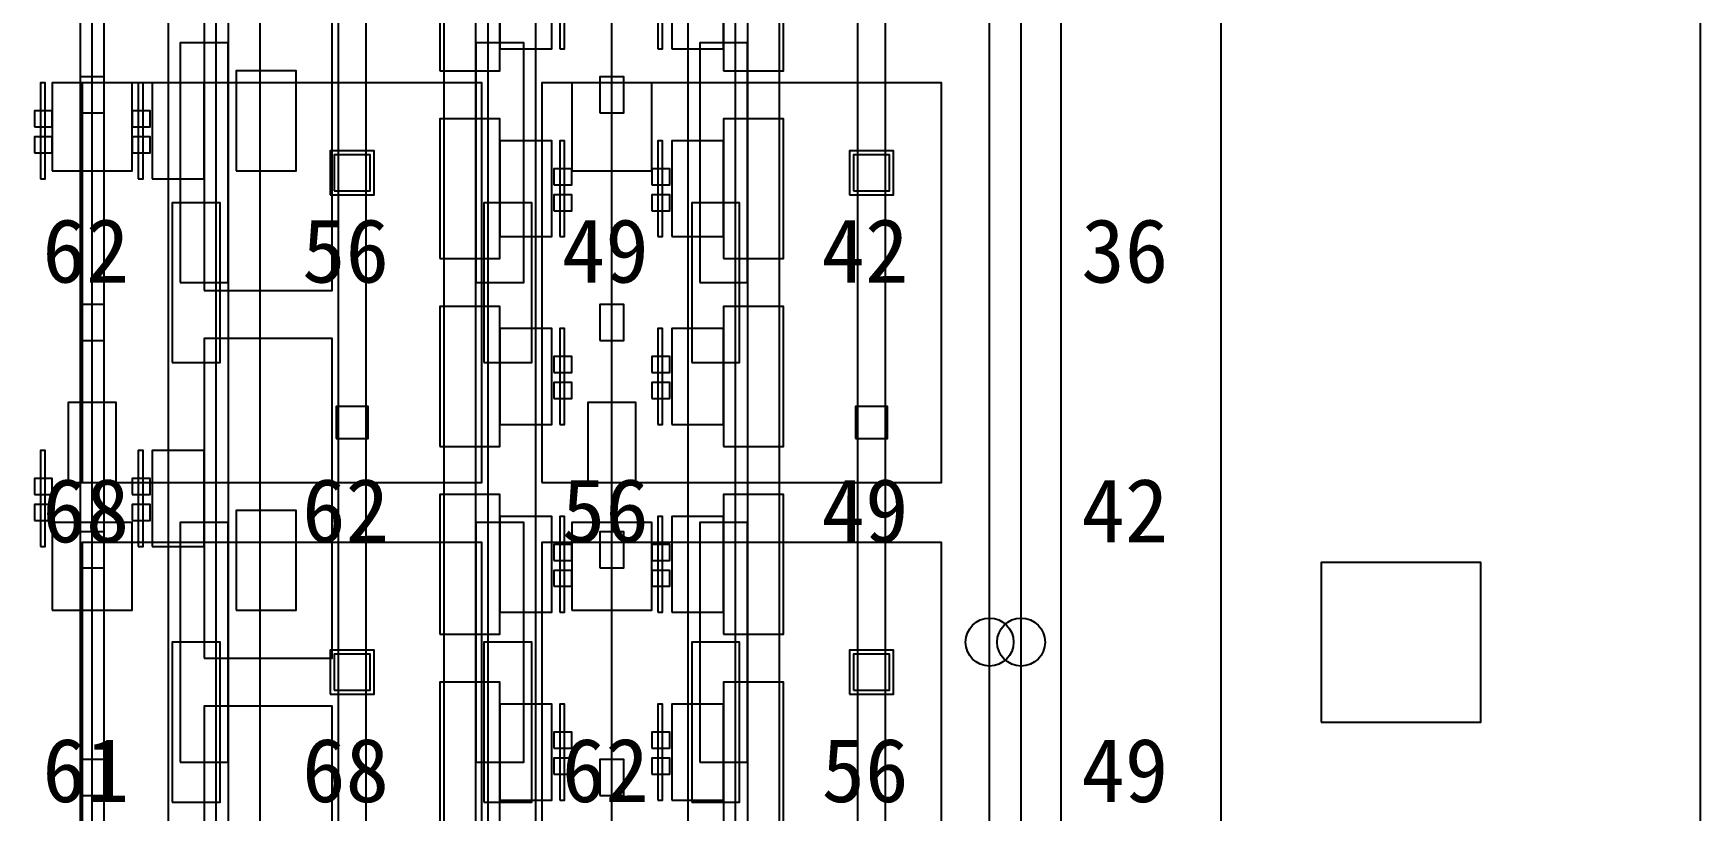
# Model space of a CAD drawing. Header units: metres. Extents: x -1640 to 1560, y -268 to 2338.
# Drawn here: x -87.22 to -45.5, y 1596.79 to 1616.24 of the extents above; entities that cross this region are included whole.
import ezdxf

# ---------------------------------------------------------------- set-up
doc = ezdxf.new("R2010")
doc.units = ezdxf.units.M
for name, color, linetype in [('1F_CHL', 4, 'Continuous'), ('1F_PUMP', 2, 'Continuous'), ('1F_SCR', 3, 'Continuous'), ('1F_STRUCT_COLUMN', 8, 'Continuous'), ('1F_ZONE', 3, 'Continuous'), ('2F_CSF_LATERAL_RACK_CONCEPT', 9, 'Continuous'), ('2F_RFG', 5, 'Continuous'), ('2F_STRUCT_COLUMN', 8, 'Continuous'), ('2F_VMB', 6, 'Continuous'), ('2F_ZONE', 3, 'Continuous'), ('3F_CLEANROOM_OVERHEAD_PIPE_DUCT_CONCEPT', 9, 'Continuous'), ('3F_EHS_EGRESS_DIST_M', 2, 'Continuous'), ('3F_FOUP', 5, 'Continuous'), ('3F_IMP', 1, 'Continuous'), ('3F_METRO', 2, 'Continuous'), ('3F_OHT', 9, 'Continuous'), ('3F_OHTV', 1, 'Continuous'), ('3F_STRUCT_COLUMN', 8, 'Continuous'), ('3F_TBAR', 6, 'Continuous'), ('3F_ZONE', 3, 'Continuous'), ('4F_FFU', 1, 'Continuous'), ('4F_STRUCT_PLENUM_TRUSS_CONCEPT', 9, 'Continuous'), ('4F_ZONE', 3, 'Continuous'), ('5F_CHL', 4, 'Continuous'), ('5F_PUMP', 2, 'Continuous'), ('5F_SCR', 3, 'Continuous'), ('5F_STRUCT_COLUMN', 8, 'Continuous'), ('5F_ZONE', 3, 'Continuous'), ('6F_CSF_LATERAL_RACK_CONCEPT', 9, 'Continuous'), ('6F_RFG', 5, 'Continuous'), ('6F_STRUCT_COLUMN', 8, 'Continuous'), ('6F_VMB', 6, 'Continuous'), ('6F_ZONE', 3, 'Continuous'), ('7F_CLEANROOM_OVERHEAD_PIPE_DUCT_CONCEPT', 9, 'Continuous'), ('7F_EHS_EGRESS_DIST_M', 2, 'Continuous'), ('7F_FOUP', 5, 'Continuous'), ('7F_IMP', 1, 'Continuous'), ('7F_METRO', 2, 'Continuous'), ('7F_OHT', 9, 'Continuous'), ('7F_OHTV', 1, 'Continuous'), ('7F_STRUCT_COLUMN', 8, 'Continuous'), ('7F_TBAR', 6, 'Continuous'), ('7F_ZONE', 3, 'Continuous'), ('8F_FFU', 1, 'Continuous'), ('8F_STRUCT_PLENUM_TRUSS_CONCEPT', 9, 'Continuous'), ('8F_ZONE', 3, 'Continuous'), ('_SUPPORT', 4, 'Continuous'), ('EHS_TREATED_EXHAUST', 30, 'Continuous'), ('UTIL_CHEM_CONCEPT', 6, 'Continuous'), ('UTIL_CHW.S_CONCEPT', 1, 'Continuous'), ('UTIL_PCW.R_CONCEPT', 1, 'Continuous'), ('UTIL_PCW.R_RISER', 1, 'Continuous'), ('UTIL_PCW.S_CONCEPT', 6, 'Continuous'), ('UTIL_PCW.S_RISER', 6, 'Continuous')]:
    doc.layers.add(name, color=color, linetype=linetype)

msp = doc.modelspace()

# ---------------------------------------------------------------- linework, layer by layer
at = {"layer": '1F_CHL'}
for points in [[(-82.15, 1612.8), (-80.65, 1612.8), (-80.65, 1615.3), (-82.15, 1615.3)], [(-82.15, 1601.8), (-80.65, 1601.8), (-80.65, 1604.3), (-82.15, 1604.3)]]:
    msp.add_lwpolyline(points, close=True, dxfattribs=at)
at = {"layer": '1F_PUMP'}
for points in [[(-83.75, 1608), (-82.55, 1608), (-82.55, 1612), (-83.75, 1612)], [(-75.95, 1608), (-74.75, 1608), (-74.75, 1612), (-75.95, 1612)], [(-70.75, 1608), (-69.55, 1608), (-69.55, 1612), (-70.75, 1612)], [(-83.75, 1597), (-82.55, 1597), (-82.55, 1601), (-83.75, 1601)], [(-75.95, 1597), (-74.75, 1597), (-74.75, 1601), (-75.95, 1601)], [(-70.75, 1597), (-69.55, 1597), (-69.55, 1601), (-70.75, 1601)]]:
    msp.add_lwpolyline(points, close=True, dxfattribs=at)
at = {"layer": '1F_SCR'}
for points in [[(-86.75, 1612.8), (-84.75, 1612.8), (-84.75, 1615), (-86.75, 1615)], [(-73.75, 1612.8), (-71.75, 1612.8), (-71.75, 1615), (-73.75, 1615)], [(-86.75, 1601.8), (-84.75, 1601.8), (-84.75, 1604), (-86.75, 1604)], [(-73.75, 1601.8), (-71.75, 1601.8), (-71.75, 1604), (-73.75, 1604)]]:
    msp.add_lwpolyline(points, close=True, dxfattribs=at)
at = {"layer": '1F_STRUCT_COLUMN'}
for points in [[(-79.8, 1612.2), (-78.7, 1612.2), (-78.7, 1613.3), (-79.8, 1613.3)], [(-66.8, 1612.2), (-65.7, 1612.2), (-65.7, 1613.3), (-66.8, 1613.3)], [(-79.8, 1599.7), (-78.7, 1599.7), (-78.7, 1600.8), (-79.8, 1600.8)], [(-66.8, 1599.7), (-65.7, 1599.7), (-65.7, 1600.8), (-66.8, 1600.8)]]:
    msp.add_lwpolyline(points, close=True, dxfattribs=at)
at = {"layer": '1F_ZONE'}
msp.add_lwpolyline([(-283, 1569), (-57.5, 1569), (-57.5, 1723), (-283, 1723)], close=True, dxfattribs=at)
at = {"layer": '2F_CSF_LATERAL_RACK_CONCEPT'}
for points in [[(-82.35, 1573), (-81.55, 1573), (-81.55, 1719), (-82.35, 1719)], [(-76.95, 1573), (-76.15, 1573), (-76.15, 1719), (-76.95, 1719)], [(-69.35, 1573), (-68.55, 1573), (-68.55, 1719), (-69.35, 1719)]]:
    msp.add_lwpolyline(points, close=True, dxfattribs=at)
at = {"layer": '2F_RFG'}
for points in [[(-83.55, 1610), (-82.35, 1610), (-82.35, 1616), (-83.55, 1616)], [(-76.15, 1610), (-74.95, 1610), (-74.95, 1616), (-76.15, 1616)], [(-70.55, 1610), (-69.35, 1610), (-69.35, 1616), (-70.55, 1616)], [(-83.55, 1598), (-82.35, 1598), (-82.35, 1604), (-83.55, 1604)], [(-76.15, 1598), (-74.95, 1598), (-74.95, 1604), (-76.15, 1604)], [(-70.55, 1598), (-69.35, 1598), (-69.35, 1604), (-70.55, 1604)]]:
    msp.add_lwpolyline(points, close=True, dxfattribs=at)
at = {"layer": '2F_STRUCT_COLUMN'}
for points in [[(-79.7, 1612.3), (-78.8, 1612.3), (-78.8, 1613.2), (-79.7, 1613.2)], [(-66.7, 1612.3), (-65.8, 1612.3), (-65.8, 1613.2), (-66.7, 1613.2)], [(-79.7, 1599.8), (-78.8, 1599.8), (-78.8, 1600.7), (-79.7, 1600.7)], [(-66.7, 1599.8), (-65.8, 1599.8), (-65.8, 1600.7), (-66.7, 1600.7)]]:
    msp.add_lwpolyline(points, close=True, dxfattribs=at)
at = {"layer": '2F_VMB'}
for points in [[(-86.35, 1605), (-85.15, 1605), (-85.15, 1607), (-86.35, 1607)], [(-73.35, 1605), (-72.15, 1605), (-72.15, 1607), (-73.35, 1607)]]:
    msp.add_lwpolyline(points, close=True, dxfattribs=at)
at = {"layer": '2F_ZONE'}
msp.add_lwpolyline([(-283, 1569), (-57.5, 1569), (-57.5, 1723), (-283, 1723)], close=True, dxfattribs=at)
at = {"layer": '3F_CLEANROOM_OVERHEAD_PIPE_DUCT_CONCEPT'}
for points in [[(-83.85, 1572), (-82.65, 1572), (-82.65, 1720), (-83.85, 1720)], [(-75.85, 1572), (-74.65, 1572), (-74.65, 1720), (-75.85, 1720)], [(-70.85, 1572), (-69.65, 1572), (-69.65, 1720), (-70.85, 1720)]]:
    msp.add_lwpolyline(points, close=True, dxfattribs=at)
at = {"layer": '3F_FOUP'}
for points in [[(-87.2, 1613.9), (-86.75, 1613.9), (-86.75, 1614.3), (-87.2, 1614.3)], [(-84.75, 1613.9), (-84.3, 1613.9), (-84.3, 1614.3), (-84.75, 1614.3)], [(-87.2, 1613.25), (-86.75, 1613.25), (-86.75, 1613.65), (-87.2, 1613.65)], [(-84.75, 1613.25), (-84.3, 1613.25), (-84.3, 1613.65), (-84.75, 1613.65)], [(-74.2, 1612.45), (-73.75, 1612.45), (-73.75, 1612.85), (-74.2, 1612.85)], [(-71.75, 1612.45), (-71.3, 1612.45), (-71.3, 1612.85), (-71.75, 1612.85)], [(-74.2, 1611.8), (-73.75, 1611.8), (-73.75, 1612.2), (-74.2, 1612.2)], [(-71.75, 1611.8), (-71.3, 1611.8), (-71.3, 1612.2), (-71.75, 1612.2)], [(-74.2, 1607.75), (-73.75, 1607.75), (-73.75, 1608.15), (-74.2, 1608.15)], [(-71.75, 1607.75), (-71.3, 1607.75), (-71.3, 1608.15), (-71.75, 1608.15)], [(-74.2, 1607.1), (-73.75, 1607.1), (-73.75, 1607.5), (-74.2, 1607.5)], [(-71.75, 1607.1), (-71.3, 1607.1), (-71.3, 1607.5), (-71.75, 1607.5)], [(-87.2, 1604.7), (-86.75, 1604.7), (-86.75, 1605.1), (-87.2, 1605.1)], [(-84.75, 1604.7), (-84.3, 1604.7), (-84.3, 1605.1), (-84.75, 1605.1)], [(-87.2, 1604.05), (-86.75, 1604.05), (-86.75, 1604.45), (-87.2, 1604.45)], [(-84.75, 1604.05), (-84.3, 1604.05), (-84.3, 1604.45), (-84.75, 1604.45)], [(-74.2, 1603.05), (-73.75, 1603.05), (-73.75, 1603.45), (-74.2, 1603.45)], [(-71.75, 1603.05), (-71.3, 1603.05), (-71.3, 1603.45), (-71.75, 1603.45)], [(-74.2, 1602.4), (-73.75, 1602.4), (-73.75, 1602.8), (-74.2, 1602.8)], [(-71.75, 1602.4), (-71.3, 1602.4), (-71.3, 1602.8), (-71.75, 1602.8)], [(-74.2, 1598.35), (-73.75, 1598.35), (-73.75, 1598.75), (-74.2, 1598.75)], [(-71.75, 1598.35), (-71.3, 1598.35), (-71.3, 1598.75), (-71.75, 1598.75)], [(-74.2, 1597.7), (-73.75, 1597.7), (-73.75, 1598.1), (-74.2, 1598.1)], [(-71.75, 1597.7), (-71.3, 1597.7), (-71.3, 1598.1), (-71.75, 1598.1)]]:
    msp.add_lwpolyline(points, close=True, dxfattribs=at)
at = {"layer": '3F_IMP'}
for points in [[(-82.95, 1609.8), (-79.75, 1609.8), (-79.75, 1617.8), (-82.95, 1617.8)], [(-84.25, 1612.6), (-82.95, 1612.6), (-82.95, 1615), (-84.25, 1615)], [(-82.95, 1600.6), (-79.75, 1600.6), (-79.75, 1608.6), (-82.95, 1608.6)], [(-84.25, 1603.4), (-82.95, 1603.4), (-82.95, 1605.8), (-84.25, 1605.8)], [(-82.95, 1591.4), (-79.75, 1591.4), (-79.75, 1599.4), (-82.95, 1599.4)]]:
    msp.add_lwpolyline(points, close=True, dxfattribs=at)
at = {"layer": '3F_METRO'}
for points in [[(-77.05, 1615.3), (-75.55, 1615.3), (-75.55, 1618.8), (-77.05, 1618.8)], [(-69.95, 1615.3), (-68.45, 1615.3), (-68.45, 1618.8), (-69.95, 1618.8)], [(-75.55, 1615.85), (-74.25, 1615.85), (-74.25, 1618.25), (-75.55, 1618.25)], [(-71.25, 1615.85), (-69.95, 1615.85), (-69.95, 1618.25), (-71.25, 1618.25)], [(-77.05, 1610.6), (-75.55, 1610.6), (-75.55, 1614.1), (-77.05, 1614.1)], [(-69.95, 1610.6), (-68.45, 1610.6), (-68.45, 1614.1), (-69.95, 1614.1)], [(-75.55, 1611.15), (-74.25, 1611.15), (-74.25, 1613.55), (-75.55, 1613.55)], [(-71.25, 1611.15), (-69.95, 1611.15), (-69.95, 1613.55), (-71.25, 1613.55)], [(-77.05, 1605.9), (-75.55, 1605.9), (-75.55, 1609.4), (-77.05, 1609.4)], [(-69.95, 1605.9), (-68.45, 1605.9), (-68.45, 1609.4), (-69.95, 1609.4)], [(-75.55, 1606.45), (-74.25, 1606.45), (-74.25, 1608.85), (-75.55, 1608.85)], [(-71.25, 1606.45), (-69.95, 1606.45), (-69.95, 1608.85), (-71.25, 1608.85)], [(-77.05, 1601.2), (-75.55, 1601.2), (-75.55, 1604.7), (-77.05, 1604.7)], [(-69.95, 1601.2), (-68.45, 1601.2), (-68.45, 1604.7), (-69.95, 1604.7)], [(-75.55, 1601.75), (-74.25, 1601.75), (-74.25, 1604.15), (-75.55, 1604.15)], [(-71.25, 1601.75), (-69.95, 1601.75), (-69.95, 1604.15), (-71.25, 1604.15)], [(-77.05, 1596.5), (-75.55, 1596.5), (-75.55, 1600), (-77.05, 1600)], [(-69.95, 1596.5), (-68.45, 1596.5), (-68.45, 1600), (-69.95, 1600)], [(-75.55, 1597.05), (-74.25, 1597.05), (-74.25, 1599.45), (-75.55, 1599.45)], [(-71.25, 1597.05), (-69.95, 1597.05), (-69.95, 1599.45), (-71.25, 1599.45)]]:
    msp.add_lwpolyline(points, close=True, dxfattribs=at)
at = {"layer": '3F_OHT'}
for p, q in [((-85.75, 1572), (-85.75, 1642)), ((-72.75, 1572), (-72.75, 1642))]:
    msp.add_line(p, q, dxfattribs=at)
at = {"layer": '3F_OHTV'}
for points in [[(-86.05, 1614.25), (-85.45, 1614.25), (-85.45, 1615.15), (-86.05, 1615.15)], [(-73.05, 1614.25), (-72.45, 1614.25), (-72.45, 1615.15), (-73.05, 1615.15)], [(-86.05, 1608.55), (-85.45, 1608.55), (-85.45, 1609.45), (-86.05, 1609.45)], [(-73.05, 1608.55), (-72.45, 1608.55), (-72.45, 1609.45), (-73.05, 1609.45)], [(-86.05, 1602.86), (-85.45, 1602.86), (-85.45, 1603.76), (-86.05, 1603.76)], [(-73.05, 1602.86), (-72.45, 1602.86), (-72.45, 1603.76), (-73.05, 1603.76)], [(-86.05, 1597.17), (-85.45, 1597.17), (-85.45, 1598.07), (-86.05, 1598.07)], [(-73.05, 1597.17), (-72.45, 1597.17), (-72.45, 1598.07), (-73.05, 1598.07)]]:
    msp.add_lwpolyline(points, close=True, dxfattribs=at)
at = {"layer": '3F_STRUCT_COLUMN'}
for points in [[(-79.65, 1606.1), (-78.85, 1606.1), (-78.85, 1606.9), (-79.65, 1606.9)], [(-66.65, 1606.1), (-65.85, 1606.1), (-65.85, 1606.9), (-66.65, 1606.9)]]:
    msp.add_lwpolyline(points, close=True, dxfattribs=at)
at = {"layer": '3F_TBAR'}
for points in [[(-74.05, 1615.85), (-73.93, 1615.85), (-73.93, 1618.25), (-74.05, 1618.25)], [(-71.6, 1615.85), (-71.48, 1615.85), (-71.48, 1618.25), (-71.6, 1618.25)], [(-87.05, 1612.6), (-86.93, 1612.6), (-86.93, 1615), (-87.05, 1615)], [(-84.6, 1612.6), (-84.48, 1612.6), (-84.48, 1615), (-84.6, 1615)], [(-74.05, 1611.15), (-73.93, 1611.15), (-73.93, 1613.55), (-74.05, 1613.55)], [(-71.6, 1611.15), (-71.48, 1611.15), (-71.48, 1613.55), (-71.6, 1613.55)], [(-74.05, 1606.45), (-73.93, 1606.45), (-73.93, 1608.85), (-74.05, 1608.85)], [(-71.6, 1606.45), (-71.48, 1606.45), (-71.48, 1608.85), (-71.6, 1608.85)], [(-87.05, 1603.4), (-86.93, 1603.4), (-86.93, 1605.8), (-87.05, 1605.8)], [(-84.6, 1603.4), (-84.48, 1603.4), (-84.48, 1605.8), (-84.6, 1605.8)], [(-74.05, 1601.75), (-73.93, 1601.75), (-73.93, 1604.15), (-74.05, 1604.15)], [(-71.6, 1601.75), (-71.48, 1601.75), (-71.48, 1604.15), (-71.6, 1604.15)], [(-74.05, 1597.05), (-73.93, 1597.05), (-73.93, 1599.45), (-74.05, 1599.45)], [(-71.6, 1597.05), (-71.48, 1597.05), (-71.48, 1599.45), (-71.6, 1599.45)]]:
    msp.add_lwpolyline(points, close=True, dxfattribs=at)
at = {"layer": '3F_ZONE'}
msp.add_lwpolyline([(-283, 1569), (-57.5, 1569), (-57.5, 1723), (-283, 1723)], close=True, dxfattribs=at)
at = {"layer": '4F_FFU'}
for points in [[(-86, 1605), (-76, 1605), (-76, 1615), (-86, 1615)], [(-74.5, 1605), (-64.5, 1605), (-64.5, 1615), (-74.5, 1615)], [(-86, 1593.5), (-76, 1593.5), (-76, 1603.5), (-86, 1603.5)], [(-74.5, 1593.5), (-64.5, 1593.5), (-64.5, 1603.5), (-74.5, 1603.5)]]:
    msp.add_lwpolyline(points, close=True, dxfattribs=at)
at = {"layer": '4F_STRUCT_PLENUM_TRUSS_CONCEPT'}
for points in [[(-79.6, 1569), (-78.9, 1569), (-78.9, 1723), (-79.6, 1723)], [(-66.6, 1569), (-65.9, 1569), (-65.9, 1723), (-66.6, 1723)]]:
    msp.add_lwpolyline(points, close=True, dxfattribs=at)
at = {"layer": '4F_ZONE'}
msp.add_lwpolyline([(-283, 1569), (-57.5, 1569), (-57.5, 1723), (-283, 1723)], close=True, dxfattribs=at)
at = {"layer": '5F_CHL'}
for points in [[(-82.15, 1612.8), (-80.65, 1612.8), (-80.65, 1615.3), (-82.15, 1615.3)], [(-82.15, 1601.8), (-80.65, 1601.8), (-80.65, 1604.3), (-82.15, 1604.3)]]:
    msp.add_lwpolyline(points, close=True, dxfattribs=at)
at = {"layer": '5F_PUMP'}
for points in [[(-83.75, 1608), (-82.55, 1608), (-82.55, 1612), (-83.75, 1612)], [(-75.95, 1608), (-74.75, 1608), (-74.75, 1612), (-75.95, 1612)], [(-70.75, 1608), (-69.55, 1608), (-69.55, 1612), (-70.75, 1612)], [(-83.75, 1597), (-82.55, 1597), (-82.55, 1601), (-83.75, 1601)], [(-75.95, 1597), (-74.75, 1597), (-74.75, 1601), (-75.95, 1601)], [(-70.75, 1597), (-69.55, 1597), (-69.55, 1601), (-70.75, 1601)]]:
    msp.add_lwpolyline(points, close=True, dxfattribs=at)
at = {"layer": '5F_SCR'}
for points in [[(-86.75, 1612.8), (-84.75, 1612.8), (-84.75, 1615), (-86.75, 1615)], [(-73.75, 1612.8), (-71.75, 1612.8), (-71.75, 1615), (-73.75, 1615)], [(-86.75, 1601.8), (-84.75, 1601.8), (-84.75, 1604), (-86.75, 1604)], [(-73.75, 1601.8), (-71.75, 1601.8), (-71.75, 1604), (-73.75, 1604)]]:
    msp.add_lwpolyline(points, close=True, dxfattribs=at)
at = {"layer": '5F_STRUCT_COLUMN'}
for points in [[(-79.8, 1612.2), (-78.7, 1612.2), (-78.7, 1613.3), (-79.8, 1613.3)], [(-66.8, 1612.2), (-65.7, 1612.2), (-65.7, 1613.3), (-66.8, 1613.3)], [(-79.8, 1599.7), (-78.7, 1599.7), (-78.7, 1600.8), (-79.8, 1600.8)], [(-66.8, 1599.7), (-65.7, 1599.7), (-65.7, 1600.8), (-66.8, 1600.8)]]:
    msp.add_lwpolyline(points, close=True, dxfattribs=at)
at = {"layer": '5F_ZONE'}
msp.add_lwpolyline([(-283, 1569), (-57.5, 1569), (-57.5, 1723), (-283, 1723)], close=True, dxfattribs=at)
at = {"layer": '6F_CSF_LATERAL_RACK_CONCEPT'}
for points in [[(-82.35, 1573), (-81.55, 1573), (-81.55, 1719), (-82.35, 1719)], [(-76.95, 1573), (-76.15, 1573), (-76.15, 1719), (-76.95, 1719)], [(-69.35, 1573), (-68.55, 1573), (-68.55, 1719), (-69.35, 1719)]]:
    msp.add_lwpolyline(points, close=True, dxfattribs=at)
at = {"layer": '6F_RFG'}
for points in [[(-83.55, 1610), (-82.35, 1610), (-82.35, 1616), (-83.55, 1616)], [(-76.15, 1610), (-74.95, 1610), (-74.95, 1616), (-76.15, 1616)], [(-70.55, 1610), (-69.35, 1610), (-69.35, 1616), (-70.55, 1616)], [(-83.55, 1598), (-82.35, 1598), (-82.35, 1604), (-83.55, 1604)], [(-76.15, 1598), (-74.95, 1598), (-74.95, 1604), (-76.15, 1604)], [(-70.55, 1598), (-69.35, 1598), (-69.35, 1604), (-70.55, 1604)]]:
    msp.add_lwpolyline(points, close=True, dxfattribs=at)
at = {"layer": '6F_STRUCT_COLUMN'}
for points in [[(-79.7, 1612.3), (-78.8, 1612.3), (-78.8, 1613.2), (-79.7, 1613.2)], [(-66.7, 1612.3), (-65.8, 1612.3), (-65.8, 1613.2), (-66.7, 1613.2)], [(-79.7, 1599.8), (-78.8, 1599.8), (-78.8, 1600.7), (-79.7, 1600.7)], [(-66.7, 1599.8), (-65.8, 1599.8), (-65.8, 1600.7), (-66.7, 1600.7)]]:
    msp.add_lwpolyline(points, close=True, dxfattribs=at)
at = {"layer": '6F_VMB'}
for points in [[(-86.35, 1605), (-85.15, 1605), (-85.15, 1607), (-86.35, 1607)], [(-73.35, 1605), (-72.15, 1605), (-72.15, 1607), (-73.35, 1607)]]:
    msp.add_lwpolyline(points, close=True, dxfattribs=at)
at = {"layer": '6F_ZONE'}
msp.add_lwpolyline([(-283, 1569), (-57.5, 1569), (-57.5, 1723), (-283, 1723)], close=True, dxfattribs=at)
at = {"layer": '7F_CLEANROOM_OVERHEAD_PIPE_DUCT_CONCEPT'}
for points in [[(-83.85, 1572), (-82.65, 1572), (-82.65, 1720), (-83.85, 1720)], [(-75.85, 1572), (-74.65, 1572), (-74.65, 1720), (-75.85, 1720)], [(-70.85, 1572), (-69.65, 1572), (-69.65, 1720), (-70.85, 1720)]]:
    msp.add_lwpolyline(points, close=True, dxfattribs=at)
at = {"layer": '7F_FOUP'}
for points in [[(-87.2, 1613.9), (-86.75, 1613.9), (-86.75, 1614.3), (-87.2, 1614.3)], [(-84.75, 1613.9), (-84.3, 1613.9), (-84.3, 1614.3), (-84.75, 1614.3)], [(-87.2, 1613.25), (-86.75, 1613.25), (-86.75, 1613.65), (-87.2, 1613.65)], [(-84.75, 1613.25), (-84.3, 1613.25), (-84.3, 1613.65), (-84.75, 1613.65)], [(-74.2, 1612.45), (-73.75, 1612.45), (-73.75, 1612.85), (-74.2, 1612.85)], [(-71.75, 1612.45), (-71.3, 1612.45), (-71.3, 1612.85), (-71.75, 1612.85)], [(-74.2, 1611.8), (-73.75, 1611.8), (-73.75, 1612.2), (-74.2, 1612.2)], [(-71.75, 1611.8), (-71.3, 1611.8), (-71.3, 1612.2), (-71.75, 1612.2)], [(-74.2, 1607.75), (-73.75, 1607.75), (-73.75, 1608.15), (-74.2, 1608.15)], [(-71.75, 1607.75), (-71.3, 1607.75), (-71.3, 1608.15), (-71.75, 1608.15)], [(-74.2, 1607.1), (-73.75, 1607.1), (-73.75, 1607.5), (-74.2, 1607.5)], [(-71.75, 1607.1), (-71.3, 1607.1), (-71.3, 1607.5), (-71.75, 1607.5)], [(-87.2, 1604.7), (-86.75, 1604.7), (-86.75, 1605.1), (-87.2, 1605.1)], [(-84.75, 1604.7), (-84.3, 1604.7), (-84.3, 1605.1), (-84.75, 1605.1)], [(-87.2, 1604.05), (-86.75, 1604.05), (-86.75, 1604.45), (-87.2, 1604.45)], [(-84.75, 1604.05), (-84.3, 1604.05), (-84.3, 1604.45), (-84.75, 1604.45)], [(-74.2, 1603.05), (-73.75, 1603.05), (-73.75, 1603.45), (-74.2, 1603.45)], [(-71.75, 1603.05), (-71.3, 1603.05), (-71.3, 1603.45), (-71.75, 1603.45)], [(-74.2, 1602.4), (-73.75, 1602.4), (-73.75, 1602.8), (-74.2, 1602.8)], [(-71.75, 1602.4), (-71.3, 1602.4), (-71.3, 1602.8), (-71.75, 1602.8)], [(-74.2, 1598.35), (-73.75, 1598.35), (-73.75, 1598.75), (-74.2, 1598.75)], [(-71.75, 1598.35), (-71.3, 1598.35), (-71.3, 1598.75), (-71.75, 1598.75)], [(-74.2, 1597.7), (-73.75, 1597.7), (-73.75, 1598.1), (-74.2, 1598.1)], [(-71.75, 1597.7), (-71.3, 1597.7), (-71.3, 1598.1), (-71.75, 1598.1)]]:
    msp.add_lwpolyline(points, close=True, dxfattribs=at)
at = {"layer": '7F_IMP'}
for points in [[(-82.95, 1609.8), (-79.75, 1609.8), (-79.75, 1617.8), (-82.95, 1617.8)], [(-84.25, 1612.6), (-82.95, 1612.6), (-82.95, 1615), (-84.25, 1615)], [(-82.95, 1600.6), (-79.75, 1600.6), (-79.75, 1608.6), (-82.95, 1608.6)], [(-84.25, 1603.4), (-82.95, 1603.4), (-82.95, 1605.8), (-84.25, 1605.8)], [(-82.95, 1591.4), (-79.75, 1591.4), (-79.75, 1599.4), (-82.95, 1599.4)]]:
    msp.add_lwpolyline(points, close=True, dxfattribs=at)
at = {"layer": '7F_METRO'}
for points in [[(-77.05, 1615.3), (-75.55, 1615.3), (-75.55, 1618.8), (-77.05, 1618.8)], [(-69.95, 1615.3), (-68.45, 1615.3), (-68.45, 1618.8), (-69.95, 1618.8)], [(-75.55, 1615.85), (-74.25, 1615.85), (-74.25, 1618.25), (-75.55, 1618.25)], [(-71.25, 1615.85), (-69.95, 1615.85), (-69.95, 1618.25), (-71.25, 1618.25)], [(-77.05, 1610.6), (-75.55, 1610.6), (-75.55, 1614.1), (-77.05, 1614.1)], [(-69.95, 1610.6), (-68.45, 1610.6), (-68.45, 1614.1), (-69.95, 1614.1)], [(-75.55, 1611.15), (-74.25, 1611.15), (-74.25, 1613.55), (-75.55, 1613.55)], [(-71.25, 1611.15), (-69.95, 1611.15), (-69.95, 1613.55), (-71.25, 1613.55)], [(-77.05, 1605.9), (-75.55, 1605.9), (-75.55, 1609.4), (-77.05, 1609.4)], [(-69.95, 1605.9), (-68.45, 1605.9), (-68.45, 1609.4), (-69.95, 1609.4)], [(-75.55, 1606.45), (-74.25, 1606.45), (-74.25, 1608.85), (-75.55, 1608.85)], [(-71.25, 1606.45), (-69.95, 1606.45), (-69.95, 1608.85), (-71.25, 1608.85)], [(-77.05, 1601.2), (-75.55, 1601.2), (-75.55, 1604.7), (-77.05, 1604.7)], [(-69.95, 1601.2), (-68.45, 1601.2), (-68.45, 1604.7), (-69.95, 1604.7)], [(-75.55, 1601.75), (-74.25, 1601.75), (-74.25, 1604.15), (-75.55, 1604.15)], [(-71.25, 1601.75), (-69.95, 1601.75), (-69.95, 1604.15), (-71.25, 1604.15)], [(-77.05, 1596.5), (-75.55, 1596.5), (-75.55, 1600), (-77.05, 1600)], [(-69.95, 1596.5), (-68.45, 1596.5), (-68.45, 1600), (-69.95, 1600)], [(-75.55, 1597.05), (-74.25, 1597.05), (-74.25, 1599.45), (-75.55, 1599.45)], [(-71.25, 1597.05), (-69.95, 1597.05), (-69.95, 1599.45), (-71.25, 1599.45)]]:
    msp.add_lwpolyline(points, close=True, dxfattribs=at)
at = {"layer": '7F_OHT'}
for p, q in [((-85.75, 1572), (-85.75, 1642)), ((-72.75, 1572), (-72.75, 1642))]:
    msp.add_line(p, q, dxfattribs=at)
at = {"layer": '7F_OHTV'}
for points in [[(-86.05, 1614.25), (-85.45, 1614.25), (-85.45, 1615.15), (-86.05, 1615.15)], [(-73.05, 1614.25), (-72.45, 1614.25), (-72.45, 1615.15), (-73.05, 1615.15)], [(-86.05, 1608.55), (-85.45, 1608.55), (-85.45, 1609.45), (-86.05, 1609.45)], [(-73.05, 1608.55), (-72.45, 1608.55), (-72.45, 1609.45), (-73.05, 1609.45)], [(-86.05, 1602.86), (-85.45, 1602.86), (-85.45, 1603.76), (-86.05, 1603.76)], [(-73.05, 1602.86), (-72.45, 1602.86), (-72.45, 1603.76), (-73.05, 1603.76)], [(-86.05, 1597.17), (-85.45, 1597.17), (-85.45, 1598.07), (-86.05, 1598.07)], [(-73.05, 1597.17), (-72.45, 1597.17), (-72.45, 1598.07), (-73.05, 1598.07)]]:
    msp.add_lwpolyline(points, close=True, dxfattribs=at)
at = {"layer": '7F_STRUCT_COLUMN'}
for points in [[(-79.65, 1606.1), (-78.85, 1606.1), (-78.85, 1606.9), (-79.65, 1606.9)], [(-66.65, 1606.1), (-65.85, 1606.1), (-65.85, 1606.9), (-66.65, 1606.9)]]:
    msp.add_lwpolyline(points, close=True, dxfattribs=at)
at = {"layer": '7F_TBAR'}
for points in [[(-74.05, 1615.85), (-73.93, 1615.85), (-73.93, 1618.25), (-74.05, 1618.25)], [(-71.6, 1615.85), (-71.48, 1615.85), (-71.48, 1618.25), (-71.6, 1618.25)], [(-87.05, 1612.6), (-86.93, 1612.6), (-86.93, 1615), (-87.05, 1615)], [(-84.6, 1612.6), (-84.48, 1612.6), (-84.48, 1615), (-84.6, 1615)], [(-74.05, 1611.15), (-73.93, 1611.15), (-73.93, 1613.55), (-74.05, 1613.55)], [(-71.6, 1611.15), (-71.48, 1611.15), (-71.48, 1613.55), (-71.6, 1613.55)], [(-74.05, 1606.45), (-73.93, 1606.45), (-73.93, 1608.85), (-74.05, 1608.85)], [(-71.6, 1606.45), (-71.48, 1606.45), (-71.48, 1608.85), (-71.6, 1608.85)], [(-87.05, 1603.4), (-86.93, 1603.4), (-86.93, 1605.8), (-87.05, 1605.8)], [(-84.6, 1603.4), (-84.48, 1603.4), (-84.48, 1605.8), (-84.6, 1605.8)], [(-74.05, 1601.75), (-73.93, 1601.75), (-73.93, 1604.15), (-74.05, 1604.15)], [(-71.6, 1601.75), (-71.48, 1601.75), (-71.48, 1604.15), (-71.6, 1604.15)], [(-74.05, 1597.05), (-73.93, 1597.05), (-73.93, 1599.45), (-74.05, 1599.45)], [(-71.6, 1597.05), (-71.48, 1597.05), (-71.48, 1599.45), (-71.6, 1599.45)]]:
    msp.add_lwpolyline(points, close=True, dxfattribs=at)
at = {"layer": '7F_ZONE'}
msp.add_lwpolyline([(-283, 1569), (-57.5, 1569), (-57.5, 1723), (-283, 1723)], close=True, dxfattribs=at)
at = {"layer": '8F_FFU'}
for points in [[(-86, 1605), (-76, 1605), (-76, 1615), (-86, 1615)], [(-74.5, 1605), (-64.5, 1605), (-64.5, 1615), (-74.5, 1615)], [(-86, 1593.5), (-76, 1593.5), (-76, 1603.5), (-86, 1603.5)], [(-74.5, 1593.5), (-64.5, 1593.5), (-64.5, 1603.5), (-74.5, 1603.5)]]:
    msp.add_lwpolyline(points, close=True, dxfattribs=at)
at = {"layer": '8F_STRUCT_PLENUM_TRUSS_CONCEPT'}
for points in [[(-79.6, 1569), (-78.9, 1569), (-78.9, 1723), (-79.6, 1723)], [(-66.6, 1569), (-65.9, 1569), (-65.9, 1723), (-66.6, 1723)]]:
    msp.add_lwpolyline(points, close=True, dxfattribs=at)
at = {"layer": '8F_ZONE'}
msp.add_lwpolyline([(-283, 1569), (-57.5, 1569), (-57.5, 1723), (-283, 1723)], close=True, dxfattribs=at)
at = {"layer": '_SUPPORT'}
msp.add_lwpolyline([(-55, 1599), (-51, 1599), (-51, 1603), (-55, 1603)], close=True, dxfattribs=at)
at = {"layer": 'EHS_TREATED_EXHAUST'}
msp.add_lwpolyline([(-86.05, 1573), (-85.45, 1573), (-85.45, 1731), (-86.05, 1731)], close=True, dxfattribs=at)
msp.add_lwpolyline([(-86.05, 1573), (-85.45, 1573), (-85.45, 1731), (-86.05, 1731)], close=True, dxfattribs=at)
at = {"layer": 'UTIL_CHEM_CONCEPT'}
msp.add_line((-61.5, 1551.2), (-61.5, 1732.8), dxfattribs=at)
msp.add_line((-61.5, 1551.2), (-61.5, 1732.8), dxfattribs=at)
at = {"layer": 'UTIL_CHW.S_CONCEPT'}
msp.add_line((-45.5, 1566), (-45.5, 1726), dxfattribs=at)
msp.add_line((-45.5, 1566), (-45.5, 1726), dxfattribs=at)
at = {"layer": 'UTIL_PCW.R_CONCEPT'}
msp.add_line((-62.505, 1574.78), (-62.505, 1717.23), dxfattribs=at)
msp.add_line((-62.505, 1574.78), (-62.505, 1717.23), dxfattribs=at)
at = {"layer": 'UTIL_PCW.R_RISER'}
msp.add_circle((-62.505, 1601.005), 0.6, dxfattribs=at)
msp.add_circle((-62.505, 1601.005), 0.6, dxfattribs=at)
at = {"layer": 'UTIL_PCW.S_CONCEPT'}
msp.add_line((-63.295, 1574.78), (-63.295, 1717.23), dxfattribs=at)
msp.add_line((-63.295, 1574.78), (-63.295, 1717.23), dxfattribs=at)
at = {"layer": 'UTIL_PCW.S_RISER'}
msp.add_circle((-63.295, 1601.005), 0.6, dxfattribs=at)
msp.add_circle((-63.295, 1601.005), 0.6, dxfattribs=at)

# ---------------------------------------------------------------- texts
at = {"layer": '3F_EHS_EGRESS_DIST_M'}
for s, p in [('62', (-87, 1610)), ('56', (-80.5, 1610)), ('49', (-74, 1610)), ('42', (-67.5, 1610)), ('36', (-61, 1610)), ('68', (-87, 1603.5)), ('62', (-80.5, 1603.5)), ('56', (-74, 1603.5)), ('49', (-67.5, 1603.5)), ('42', (-61, 1603.5)), ('61', (-87, 1597)), ('68', (-80.5, 1597)), ('62', (-74, 1597)), ('56', (-67.5, 1597)), ('49', (-61, 1597))]:
    msp.add_text(s, height=1.6, dxfattribs=at).set_placement(p)
at = {"layer": '7F_EHS_EGRESS_DIST_M'}
for s, p in [('62', (-87, 1610)), ('56', (-80.5, 1610)), ('49', (-74, 1610)), ('42', (-67.5, 1610)), ('36', (-61, 1610)), ('68', (-87, 1603.5)), ('62', (-80.5, 1603.5)), ('56', (-74, 1603.5)), ('49', (-67.5, 1603.5)), ('42', (-61, 1603.5)), ('61', (-87, 1597)), ('68', (-80.5, 1597)), ('62', (-74, 1597)), ('56', (-67.5, 1597)), ('49', (-61, 1597))]:
    msp.add_text(s, height=1.6, dxfattribs=at).set_placement(p)

doc.saveas('drawing.dxf')
